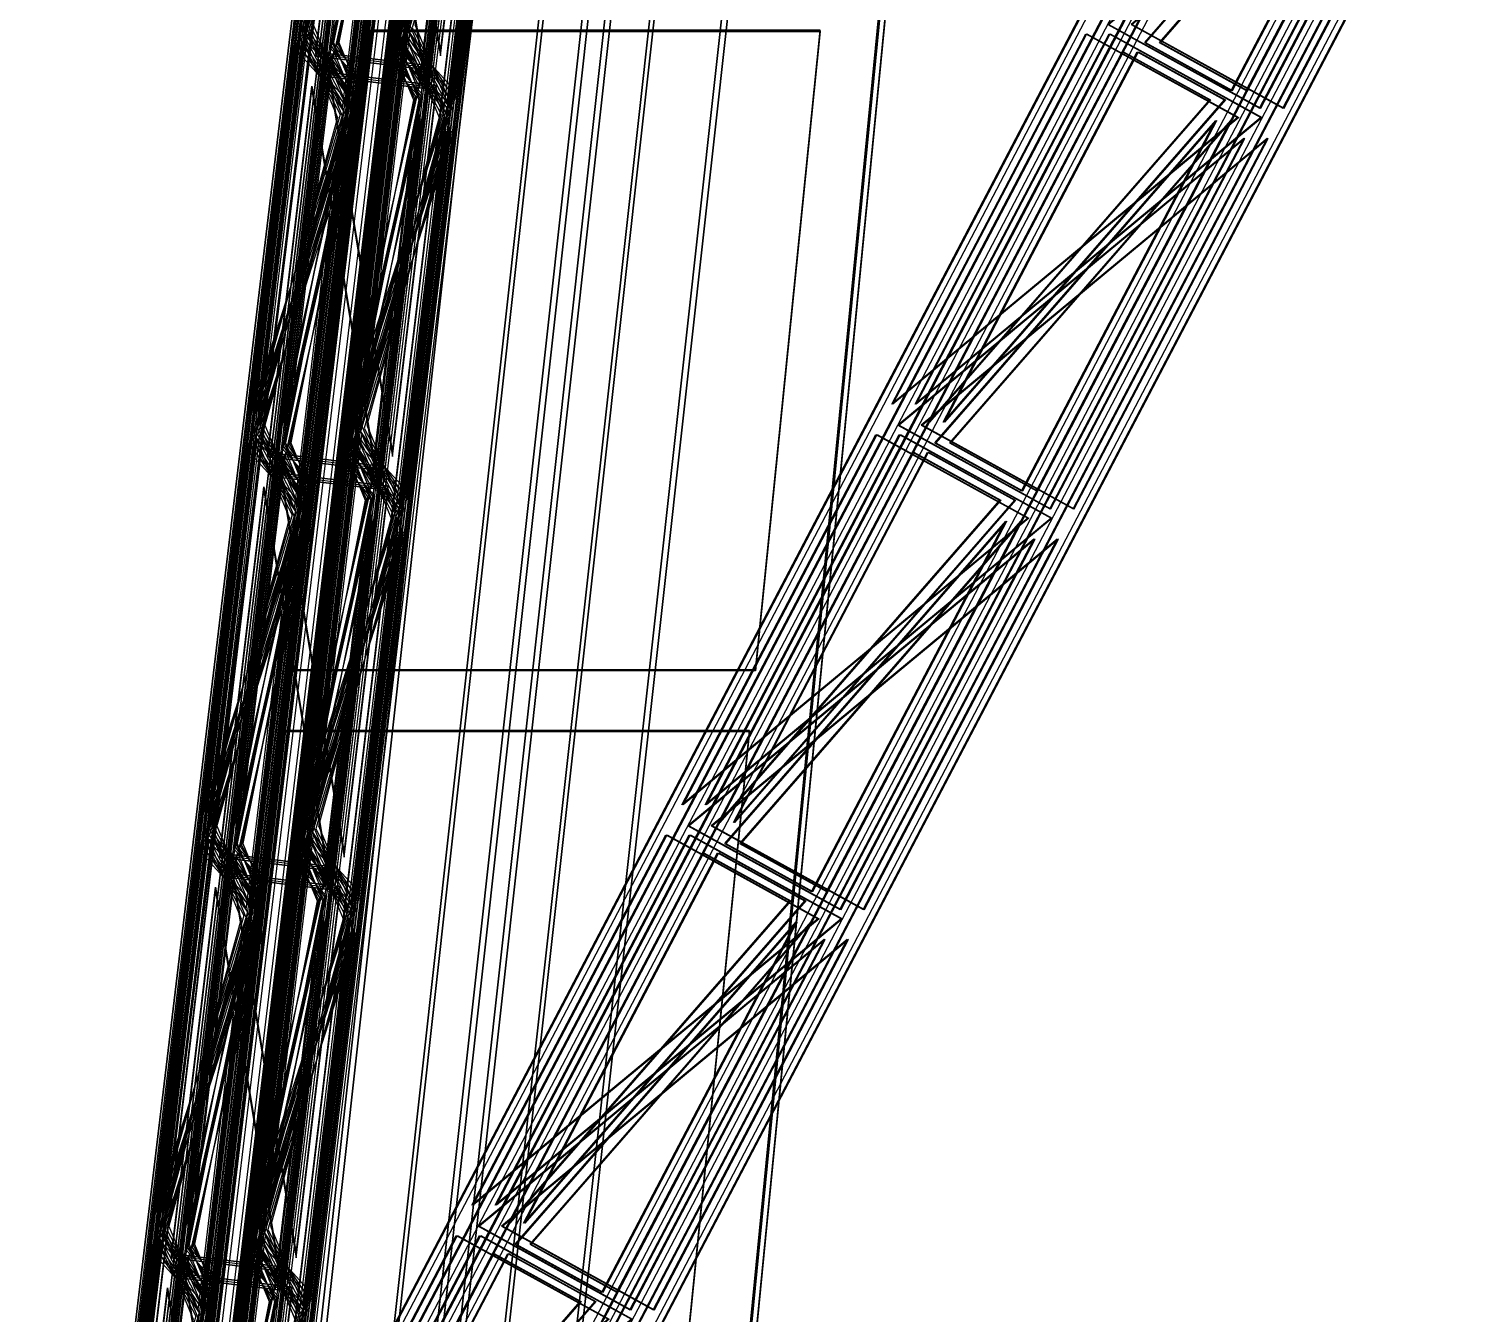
# Model space of a CAD drawing. Header units: millimetres. Extents: x -48000 to 1060615, y -2000 to 333000.
# Drawn here: x -13294 to -9073, y 108216 to 111956 of the extents above; entities that cross this region are included whole.
import ezdxf

# ---------------------------------------------------------------- set-up
doc = ezdxf.new("R2010")
doc.units = ezdxf.units.MM
doc.layers.add('D-STR-STRC', color=7, linetype='Continuous', lineweight=25)

msp = doc.modelspace()

# ---------------------------------------------------------------- linework, layer by layer
at = {"layer": 'D-STR-STRC'}
for points in [[(-13294.43, 106151.46), (-5962.22, 120151.46)], [(-13277.26, 106141.99), (-5945.05, 120141.99)], [(-13222.94, 106151.46), (-5890.73, 120151.46)], [(-13221.34, 106124.21), (-11540.85, 120124.21)], [(-13216.09, 106116.44), (-11535.59, 120116.44)], [(-13211.14, 106138.24), (-11530.65, 120138.24)], [(-13206.62, 106129.6), (-11526.13, 120129.6)], [(-13205.77, 106141.99), (-5873.56, 120141.99)], [(-13202.85, 106151.46), (-11522.36, 120151.46)], [(-13198.92, 106141.99), (-11518.42, 120141.99)], [(-12914.61, 106124.21), (-11234.12, 120124.21)], [(-12909.36, 106116.44), (-11228.86, 120116.44)], [(-12901.35, 106138.24), (-11220.86, 120138.24)], [(-12896.83, 106129.6), (-11216.34, 120129.6)], [(-12890.94, 106151.46), (-11210.45, 120151.46)], [(-12887.01, 106141.99), (-11206.51, 120141.99)], [(-13234.13, 106109.46), (-11553.63, 120109.46)], [(-13227.93, 106102.62), (-11547.43, 120102.62)], [(-13187.69, 106099.4), (-5855.48, 120099.4)], [(-13170.52, 106089.93), (-5838.31, 120089.93)], [(-13148.12, 106071.84), (-11467.62, 120071.84)], [(-13140.78, 106099.4), (-5808.57, 120099.4)], [(-13139.73, 106081.51), (-11459.23, 120081.51)], [(-13134.48, 106073.75), (-11453.98, 120073.75)], [(-13133.04, 106090.72), (-11452.54, 120090.72)], [(-13128.52, 106082.08), (-11448.02, 120082.08)], [(-13127.6, 106099.4), (-11447.1, 120099.4)], [(-13123.66, 106089.93), (-11443.17, 120089.93)], [(-13123.61, 106089.93), (-5791.4, 120089.93)], [(-12949.86, 106071.84), (-11269.37, 120071.84)], [(-12938.44, 106081.51), (-11257.94, 120081.51)], [(-12933.19, 106073.75), (-11252.69, 120073.75)], [(-12932.02, 106109.46), (-11251.53, 120109.46)], [(-12929.74, 106090.72), (-11249.24, 120090.72)], [(-12925.83, 106102.62), (-11245.33, 120102.62)], [(-12925.22, 106082.08), (-11244.72, 120082.08)], [(-12922.91, 106099.4), (-11242.41, 120099.4)], [(-12918.97, 106089.93), (-11238.47, 120089.93)], [(-13202.36, 106032.72), (-11521.87, 120032.72)], [(-13202.36, 106032.72), (-11521.87, 120032.72)], [(-13182.5, 106030.34), (-11502.01, 120030.34)], [(-13182.5, 106030.34), (-11502.01, 120030.34)], [(-13141.92, 106064.99), (-11461.43, 120064.99)], [(-12943.67, 106064.99), (-11263.17, 120064.99)], [(-13202.36, 106026.22), (-11521.86, 120026.22)], [(-13202.36, 106019.54), (-11521.87, 120019.54)], [(-13202.36, 106019.54), (-11521.87, 120019.54)], [(-13182.5, 106023.84), (-11502, 120023.84)], [(-13182.5, 106017.16), (-11502.01, 120017.16)], [(-13182.5, 106017.16), (-11502.01, 120017.16)], [(-12785.35, 105982.84), (-11104.85, 119982.84)], [(-12785.35, 105982.84), (-11104.85, 119982.84)], [(-12785.35, 105976.16), (-11104.85, 119976.16)], [(-12785.35, 105969.66), (-11104.85, 119969.66)], [(-12785.35, 105969.66), (-11104.85, 119969.66)], [(-12765.49, 105980.46), (-11084.99, 119980.46)], [(-12765.49, 105980.46), (-11084.99, 119980.46)], [(-12765.49, 105973.78), (-11085, 119973.78)], [(-12765.49, 105967.28), (-11084.99, 119967.28)], [(-12765.49, 105967.28), (-11084.99, 119967.28)], [(-13048.88, 105910.07), (-11368.39, 119910.07)], [(-13042.63, 105917.92), (-11362.14, 119917.92)], [(-13038.11, 105909.28), (-11357.62, 119909.28)], [(-13034.66, 105926.25), (-11354.17, 119926.25)], [(-13029.41, 105918.49), (-11348.91, 119918.49)], [(-13024.18, 105935.01), (-11343.69, 119935.01)], [(-13017.99, 105928.16), (-11337.49, 119928.16)], [(-12844.24, 105910.07), (-5512.03, 119910.07)], [(-12844.19, 105910.07), (-11163.69, 119910.07)], [(-12839.33, 105917.92), (-11158.84, 119917.92)], [(-12834.81, 105909.28), (-11154.32, 119909.28)], [(-12833.37, 105926.25), (-11152.88, 119926.25)], [(-12828.12, 105918.49), (-11147.62, 119918.49)], [(-12825.93, 105935.01), (-11145.43, 119935.01)], [(-12819.73, 105928.16), (-11139.23, 119928.16)], [(-12797.33, 105910.07), (-5465.12, 119910.07)], [(-13071.02, 105870.4), (-11390.52, 119870.4)], [(-13066.5, 105861.76), (-11386, 119861.76)], [(-13058.49, 105883.56), (-11377.99, 119883.56)], [(-13053.24, 105875.79), (-11372.74, 119875.79)], [(-13044.94, 105900.6), (-11364.45, 119900.6)], [(-13042.02, 105897.38), (-11361.53, 119897.38)], [(-13035.83, 105890.54), (-11355.33, 119890.54)], [(-12840.25, 105900.6), (-11159.76, 119900.6)], [(-12827.07, 105900.6), (-5494.86, 119900.6)], [(-12780.16, 105900.6), (-5447.94, 119900.6)], [(-12761.23, 105870.4), (-11080.73, 119870.4)], [(-12756.71, 105861.76), (-11076.21, 119861.76)], [(-12751.76, 105883.56), (-11071.27, 119883.56)], [(-12746.51, 105875.79), (-11066.01, 119875.79)], [(-12739.92, 105897.38), (-11059.42, 119897.38)], [(-12733.72, 105890.54), (-11053.23, 119890.54)], [(-13080.84, 105858.01), (-11400.35, 119858.01)], [(-13076.91, 105848.54), (-11396.41, 119848.54)], [(-12768.93, 105858.01), (-11088.44, 119858.01)], [(-12764.99, 105848.54), (-11084.5, 119848.54)], [(-12762.08, 105858.01), (-5429.87, 119858.01)], [(-12744.91, 105848.54), (-5412.7, 119848.54)], [(-12690.59, 105858.01), (-5358.38, 119858.01)], [(-12673.42, 105848.54), (-5341.21, 119848.54)], [(-13232.4, 105920.97), (-12223.75, 114079.03)], [(-13232.4, 105920.97), (-12223.75, 114079.03)], [(-13212.4, 105920.97), (-12203.75, 114079.03)], [(-11416.19, 105920.97), (-10616.41, 114079.03)], [(-11396.19, 105920.97), (-10596.41, 114079.03)], [(-11396.19, 105920.97), (-10596.41, 114079.03)]]:
    msp.add_lwpolyline(points, dxfattribs=at)
for points in [[(-13294.43, 106151.46), (-12744.91, 105848.54), (-5412.7, 119848.54), (-5962.22, 120151.46)], [(-13290.86, 106151.46), (-12741.33, 105848.54), (-5409.12, 119848.54), (-5958.65, 120151.46)], [(-13226.52, 106151.46), (-12676.99, 105848.54), (-5344.78, 119848.54), (-5894.31, 120151.46)], [(-13222.94, 106151.46), (-12673.42, 105848.54), (-5341.21, 119848.54), (-5890.73, 120151.46)], [(-13221.34, 106124.21), (-13053.24, 105875.79), (-11372.74, 119875.79), (-11540.85, 120124.21)], [(-13211.14, 106138.24), (-13066.5, 105861.76), (-11386, 119861.76), (-11530.65, 120138.24)], [(-13206.01, 106124.21), (-13037.9, 105875.79), (-11357.4, 119875.79), (-11525.51, 120124.21)], [(-13202.85, 106151.46), (-13076.91, 105848.54), (-11396.41, 119848.54), (-11522.36, 120151.46)], [(-13195.65, 106138.24), (-13051.01, 105861.76), (-11370.51, 119861.76), (-11515.16, 120138.24)], [(-13187.26, 106151.46), (-13061.31, 105848.54), (-11380.82, 119848.54), (-11506.76, 120151.46)], [(-12929.95, 106124.21), (-12761.84, 105875.79), (-11081.35, 119875.79), (-11249.45, 120124.21)], [(-12916.84, 106138.24), (-12772.2, 105861.76), (-11091.7, 119861.76), (-11236.35, 120138.24)], [(-12914.61, 106124.21), (-12746.51, 105875.79), (-11066.01, 119875.79), (-11234.12, 120124.21)], [(-12906.54, 106151.46), (-12780.59, 105848.54), (-11100.1, 119848.54), (-11226.04, 120151.46)], [(-12901.35, 106138.24), (-12756.71, 105861.76), (-11076.21, 119861.76), (-11220.86, 120138.24)], [(-12890.94, 106151.46), (-12764.99, 105848.54), (-11084.5, 119848.54), (-11210.45, 120151.46)], [(-13234.13, 106109.46), (-13035.83, 105890.54), (-11355.33, 119890.54), (-11553.63, 120109.46)], [(-13219.02, 106109.46), (-13020.72, 105890.54), (-11340.23, 119890.54), (-11538.53, 120109.46)], [(-13187.69, 106099.4), (-12827.07, 105900.6), (-5494.86, 119900.6), (-5855.48, 120099.4)], [(-13184.12, 106099.4), (-12823.49, 105900.6), (-5491.28, 119900.6), (-5851.91, 120099.4)], [(-13148.12, 106071.84), (-13017.99, 105928.16), (-11337.49, 119928.16), (-11467.62, 120071.84)], [(-13144.35, 106099.4), (-12783.73, 105900.6), (-5451.52, 119900.6), (-5812.14, 120099.4)], [(-13140.78, 106099.4), (-12780.16, 105900.6), (-5447.94, 119900.6), (-5808.57, 120099.4)], [(-13139.73, 106081.51), (-13029.41, 105918.49), (-11348.91, 119918.49), (-11459.23, 120081.51)], [(-13133.04, 106090.72), (-13038.11, 105909.28), (-11357.62, 119909.28), (-11452.54, 120090.72)], [(-13133.01, 106071.84), (-13002.88, 105928.16), (-11322.38, 119928.16), (-11452.52, 120071.84)], [(-13127.6, 106099.4), (-13044.94, 105900.6), (-11364.45, 119900.6), (-11447.1, 120099.4)], [(-13124.39, 106081.51), (-13014.07, 105918.49), (-11333.58, 119918.49), (-11443.9, 120081.51)], [(-13117.55, 106090.72), (-13022.62, 105909.28), (-11342.13, 119909.28), (-11437.05, 120090.72)], [(-13112, 106099.4), (-13029.35, 105900.6), (-11348.85, 119900.6), (-11431.51, 120099.4)], [(-12964.97, 106071.84), (-12834.84, 105928.16), (-11154.34, 119928.16), (-11284.47, 120071.84)], [(-12953.78, 106081.51), (-12843.46, 105918.49), (-11162.96, 119918.49), (-11273.28, 120081.51)], [(-12949.86, 106071.84), (-12819.73, 105928.16), (-11139.23, 119928.16), (-11269.37, 120071.84)], [(-12947.13, 106109.46), (-12748.83, 105890.54), (-11068.33, 119890.54), (-11266.63, 120109.46)], [(-12945.23, 106090.72), (-12850.3, 105909.28), (-11169.81, 119909.28), (-11264.73, 120090.72)], [(-12938.5, 106099.4), (-12855.85, 105900.6), (-11175.35, 119900.6), (-11258.01, 120099.4)], [(-12938.44, 106081.51), (-12828.12, 105918.49), (-11147.62, 119918.49), (-11257.94, 120081.51)], [(-12932.02, 106109.46), (-12733.72, 105890.54), (-11053.23, 119890.54), (-11251.53, 120109.46)], [(-12929.74, 106090.72), (-12834.81, 105909.28), (-11154.32, 119909.28), (-11249.24, 120090.72)], [(-12922.91, 106099.4), (-12840.25, 105900.6), (-11159.76, 119900.6), (-11242.41, 120099.4)], [(-12765.49, 105980.46), (-13202.36, 106032.72), (-11521.87, 120032.72), (-11084.99, 119980.46)], [(-12765.49, 105980.46), (-13202.36, 106032.72), (-11521.87, 120032.72), (-11084.99, 119980.46)], [(-12765.49, 105979.51), (-13202.36, 106031.76), (-11521.87, 120031.76), (-11084.99, 119979.51)], [(-12765.49, 105979.51), (-13202.36, 106031.76), (-11521.87, 120031.76), (-11084.99, 119979.51)], [(-12765.49, 105973.78), (-13202.36, 106026.22), (-11521.86, 120026.22), (-11085, 119973.78)], [(-12765.49, 105968.24), (-13202.36, 106020.49), (-11521.87, 120020.49), (-11084.99, 119968.24)], [(-12765.49, 105968.24), (-13202.36, 106020.49), (-11521.87, 120020.49), (-11084.99, 119968.24)], [(-12765.49, 105967.28), (-13202.36, 106019.54), (-11521.87, 120019.54), (-11084.99, 119967.28)], [(-12765.49, 105967.28), (-13202.36, 106019.54), (-11521.87, 120019.54), (-11084.99, 119967.28)], [(-13232.4, 105922.53), (-11396.19, 105922.53), (-10596.41, 114080.59), (-12223.75, 114080.59)], [(-13232.4, 105920.97), (-11396.19, 105920.97), (-10596.41, 114079.03), (-12223.75, 114079.03)], [(-11396.19, 105919.01), (-13232.4, 105919.01), (-12223.75, 114077.07), (-10596.41, 114077.07)], [(-13216.52, 105919.01), (-13216.52, 105919.01), (-12207.88, 114077.07), (-12207.88, 114077.07)], [(-11412.11, 105922.53), (-11412.11, 105922.53), (-10612.33, 114080.59), (-10612.33, 114080.59)], [(-12285.63, 105956.07), (-12681.97, 106043.93), (-11795.29, 114043.93), (-11398.94, 113956.07)], [(-12681.97, 106043.93), (-12665, 106043.93), (-11778.32, 114043.93), (-11795.29, 114043.93)], [(-12665, 106043.93), (-12681.97, 106043.93), (-11795.29, 114043.93), (-11778.32, 114043.93)], [(-12681.97, 106043.93), (-12285.63, 105956.07), (-11398.94, 113956.07), (-11795.29, 114043.93)], [(-12665, 106043.93), (-12473.12, 106001.39), (-11586.43, 114001.39), (-11778.32, 114043.93)], [(-12473.12, 106001.39), (-12665, 106043.93), (-11778.32, 114043.93), (-11586.43, 114001.39)], [(-12150.45, 106001.39), (-12342.34, 106043.93), (-11455.65, 114043.93), (-11263.77, 114001.39)], [(-12342.34, 106043.93), (-12325.37, 106043.93), (-11438.68, 114043.93), (-11455.65, 114043.93)], [(-12325.37, 106043.93), (-12342.34, 106043.93), (-11455.65, 114043.93), (-11438.68, 114043.93)], [(-12342.34, 106043.93), (-12150.45, 106001.39), (-11263.77, 114001.39), (-11455.65, 114043.93)], [(-12325.37, 106043.93), (-11929.02, 105956.07), (-11042.34, 113956.07), (-11438.68, 114043.93)], [(-11929.02, 105956.07), (-12325.37, 106043.93), (-11438.68, 114043.93), (-11042.34, 113956.07)], [(-12473.12, 106001.39), (-12150.45, 106001.39), (-11263.77, 114001.39), (-11586.43, 114001.39)], [(-12150.45, 106001.39), (-12473.12, 106001.39), (-11586.43, 114001.39), (-11263.77, 114001.39)], [(-12137.88, 105998.61), (-12460.54, 105998.61), (-11573.86, 113998.61), (-11251.19, 113998.61)], [(-12460.54, 105998.61), (-12268.66, 105956.07), (-11381.97, 113956.07), (-11573.86, 113998.61)], [(-12268.66, 105956.07), (-12460.54, 105998.61), (-11573.86, 113998.61), (-11381.97, 113956.07)], [(-12460.54, 105998.61), (-12137.88, 105998.61), (-11251.19, 113998.61), (-11573.86, 113998.61)], [(-11945.99, 105956.07), (-12137.88, 105998.61), (-11251.19, 113998.61), (-11059.31, 113956.07)], [(-12137.88, 105998.61), (-11945.99, 105956.07), (-11059.31, 113956.07), (-11251.19, 113998.61)], [(-12268.66, 105956.07), (-12285.63, 105956.07), (-11398.94, 113956.07), (-11381.97, 113956.07)], [(-12285.63, 105956.07), (-12268.66, 105956.07), (-11381.97, 113956.07), (-11398.94, 113956.07)], [(-11929.02, 105956.07), (-11945.99, 105956.07), (-11059.31, 113956.07), (-11042.34, 113956.07)], [(-11945.99, 105956.07), (-11929.02, 105956.07), (-11042.34, 113956.07), (-11059.31, 113956.07)], [(-12096.37, 111890.4), (-11968.23, 112957.96), (-12280.99, 112995.37)], [(-12096.37, 111890.4), (-11968.23, 112957.96), (-12280.99, 112995.37)], [(-12096.37, 111889.44), (-11968.23, 112957), (-12280.99, 112994.41)], [(-12096.37, 111889.44), (-11968.23, 112957), (-12280.99, 112994.41)], [(-12096.36, 111883.86), (-11968.24, 112951.24), (-12280.99, 112988.79)], [(-12096.37, 111878.18), (-11968.23, 112945.74), (-12280.99, 112983.14)], [(-12096.37, 111878.18), (-11968.23, 112945.74), (-12280.99, 112983.14)], [(-12096.37, 111877.22), (-11968.23, 112944.78), (-12280.99, 112982.19)], [(-12096.37, 111877.22), (-11968.23, 112944.78), (-12280.99, 112982.19)], [(-12146.41, 111851.15), (-12459.17, 111888.55), (-12331.02, 112956.11)], [(-12146.41, 111851.15), (-12459.17, 111888.55), (-12331.02, 112956.11)], [(-12146.41, 111850.19), (-12459.17, 111887.6), (-12331.02, 112955.15)], [(-12146.41, 111850.19), (-12459.17, 111887.6), (-12331.02, 112955.15)], [(-12146.41, 111838.93), (-12459.17, 111876.33), (-12331.02, 112943.89)], [(-12146.41, 111838.93), (-12459.17, 111876.33), (-12331.02, 112943.89)], [(-12146.41, 111837.97), (-12459.17, 111875.37), (-12331.02, 112942.93)], [(-12146.41, 111837.97), (-12459.17, 111875.37), (-12331.02, 112942.93)], [(-12146.4, 111844.55), (-12459.16, 111882.09), (-12331.03, 112949.47)], [(-12418.47, 111901.93), (-12327.07, 111801.02), (-12198.31, 112873.72)], [(-12414.15, 111907.2), (-12336.67, 111792.69), (-12207.69, 112867.2)], [(-12410.64, 111912.13), (-12343.97, 111784.7), (-12214.75, 112861.17)], [(-12407.76, 111916.72), (-12349.7, 111777.09), (-12220.23, 112855.67)], [(-12403.37, 111901.93), (-12311.97, 111801.02), (-12183.2, 112873.72)], [(-12398.82, 111907.2), (-12321.33, 111792.69), (-12192.35, 112867.2)], [(-12395.15, 111912.13), (-12328.48, 111784.7), (-12199.26, 112861.17)], [(-12392.16, 111916.72), (-12334.11, 111777.09), (-12204.64, 112855.67)], [(-12235.32, 111901.93), (-12143.92, 111801.02), (-12015.16, 112873.72)], [(-12228.2, 111907.2), (-12150.71, 111792.69), (-12021.74, 112867.2)], [(-12222.83, 111912.13), (-12156.16, 111784.7), (-12026.94, 112861.17)], [(-12220.22, 111901.93), (-12128.82, 111801.02), (-12000.05, 112873.72)], [(-12218.66, 111916.72), (-12160.61, 111777.09), (-12031.14, 112855.67)], [(-12212.86, 111907.2), (-12135.38, 111792.69), (-12006.4, 112867.2)], [(-12207.34, 111912.13), (-12140.67, 111784.7), (-12011.45, 112861.17)], [(-12203.06, 111916.72), (-12145.01, 111777.09), (-12015.54, 112855.67)], [(-10046.94, 111916.72), (-9793.64, 111777.09), (-9228.76, 112855.67)], [(-10043.36, 111916.72), (-9790.07, 111777.09), (-9225.18, 112855.67)], [(-10003.6, 111916.72), (-9750.3, 111777.09), (-9185.42, 112855.67)], [(-10000.02, 111916.72), (-9746.73, 111777.09), (-9181.84, 112855.67)], [(-12504.48, 111939.56), (-12344.91, 111763.39), (-12216.15, 112836.09)], [(-12495.77, 111949.89), (-12360.49, 111750), (-12231.52, 112824.5)], [(-12489.38, 111939.56), (-12329.81, 111763.39), (-12201.05, 112836.09)], [(-12488.75, 111959.65), (-12372.35, 111737.18), (-12243.14, 112813.66)], [(-12480.43, 111949.89), (-12345.16, 111750), (-12216.18, 112824.5)], [(-12473.26, 111959.65), (-12356.86, 111737.18), (-12227.65, 112813.66)], [(-12217.48, 111939.56), (-12057.91, 111763.39), (-11929.15, 112836.09)], [(-12204.38, 111949.89), (-12069.1, 111750), (-11940.12, 112824.5)], [(-12202.38, 111939.56), (-12042.81, 111763.39), (-11914.05, 112836.09)], [(-12194.45, 111959.65), (-12078.05, 111737.18), (-11948.84, 112813.66)], [(-12189.04, 111949.89), (-12053.77, 111750), (-11924.79, 112824.5)], [(-12178.96, 111959.65), (-12062.56, 111737.18), (-11933.35, 112813.66)], [(-12483.01, 111968.79), (-12381.66, 111725.03), (-12252.2, 112803.61)], [(-12467.42, 111968.79), (-12366.07, 111725.03), (-12236.6, 112803.61)], [(-12186.7, 111968.79), (-12085.35, 111725.03), (-11955.88, 112803.61)], [(-12171.1, 111968.79), (-12069.75, 111725.03), (-11940.28, 112803.61)], [(-10153.67, 111968.79), (-9711.48, 111725.03), (-9146.6, 112803.61)], [(-10150.1, 111968.79), (-9707.9, 111725.03), (-9143.02, 112803.61)], [(-10085.76, 111968.79), (-9643.56, 111725.03), (-9078.68, 112803.61)], [(-10082.18, 111968.79), (-9639.99, 111725.03), (-9075.11, 112803.61)], [(-12717.1, 110088.78), (-12717.1, 110088.78), (-12486.89, 111950.74), (-12486.89, 111950.74)], [(-12701.22, 110086.81), (-12701.22, 110086.81), (-12471.01, 111948.77), (-12471.01, 111948.77)], [(-12634.09, 110853.01), (-12504.87, 111929.49), (-12388.48, 111707.01)], [(-12627.15, 110863.06), (-12497.68, 111941.64), (-12396.34, 111697.88)], [(-12618.6, 110853.01), (-12489.38, 111929.49), (-12372.99, 111707.01)], [(-12611.56, 110863.06), (-12482.09, 111941.64), (-12380.74, 111697.88)], [(-11178.89, 110088.78), (-12525.8, 110088.78), (-12300.87, 111950.74), (-10991.08, 111950.74)], [(-11178.89, 110086.81), (-12525.8, 110086.81), (-12300.87, 111948.77), (-10991.08, 111948.77)], [(-12525.77, 110090.58), (-11178.87, 110090.58), (-10991.11, 111952.05), (-12300.89, 111952.05)], [(-12525.77, 110089.02), (-11178.87, 110089.02), (-10991.11, 111950.49), (-12300.89, 111950.49)], [(-12339.79, 110853.01), (-12210.57, 111929.49), (-12094.18, 111707.01)], [(-12330.84, 110863.06), (-12201.37, 111941.64), (-12100.02, 111697.88)], [(-12324.3, 110853.01), (-12195.08, 111929.49), (-12078.69, 111707.01)], [(-12315.24, 110863.06), (-12185.77, 111941.64), (-12084.42, 111697.88)], [(-11003.49, 110090.58), (-11003.49, 110090.58), (-10821, 111952.05), (-10821, 111952.05)], [(-10987.57, 110089.02), (-10987.57, 110089.02), (-10805.08, 111950.49), (-10805.08, 111950.49)], [(-10782.57, 110863.06), (-10217.69, 111941.64), (-9775.49, 111697.88)], [(-10778.99, 110863.06), (-10214.11, 111941.64), (-9771.92, 111697.88)], [(-10714.65, 110863.06), (-10149.77, 111941.64), (-9707.58, 111697.88)], [(-10711.08, 110863.06), (-10146.2, 111941.64), (-9704, 111697.88)], [(-12653.39, 110830.57), (-12524.63, 111903.27), (-12365.06, 111727.1)], [(-12642.65, 110842.16), (-12513.67, 111916.67), (-12378.4, 111716.78)], [(-12638.28, 110830.57), (-12509.52, 111903.27), (-12349.95, 111727.1)], [(-12627.31, 110842.16), (-12498.33, 111916.67), (-12363.06, 111716.78)], [(-12555.98, 110805.49), (-12426.77, 111881.97), (-12360.09, 111754.53)], [(-12551.89, 110810.99), (-12422.43, 111889.57), (-12364.37, 111749.94)], [(-12540.49, 110805.49), (-12411.28, 111881.97), (-12344.6, 111754.53)], [(-12536.3, 110810.99), (-12406.83, 111889.57), (-12348.78, 111749.94)], [(-12368.17, 110805.49), (-12238.96, 111881.97), (-12172.28, 111754.53)], [(-12366.39, 110830.57), (-12237.63, 111903.27), (-12078.06, 111727.1)], [(-12362.8, 110810.99), (-12233.33, 111889.57), (-12175.28, 111749.94)], [(-12352.68, 110805.49), (-12223.47, 111881.97), (-12156.79, 111754.53)], [(-12351.29, 110830.57), (-12222.52, 111903.27), (-12062.96, 111727.1)], [(-12351.26, 110842.16), (-12222.28, 111916.67), (-12087.01, 111716.78)], [(-12347.2, 110810.99), (-12217.73, 111889.57), (-12159.68, 111749.94)], [(-12335.92, 110842.16), (-12206.94, 111916.67), (-12071.67, 111716.78)], [(-10675.83, 110810.99), (-10110.95, 111889.57), (-9857.65, 111749.94)], [(-10672.26, 110810.99), (-10107.37, 111889.57), (-9854.08, 111749.94)], [(-10632.49, 110810.99), (-10067.61, 111889.57), (-9814.31, 111749.94)], [(-10628.92, 110810.99), (-10064.03, 111889.57), (-9810.74, 111749.94)], [(-12567.38, 110792.95), (-12438.62, 111865.64), (-12347.22, 111764.73)], [(-12561.04, 110799.47), (-12432.06, 111873.97), (-12354.57, 111759.47)], [(-12552.28, 110792.95), (-12423.52, 111865.64), (-12332.11, 111764.73)], [(-12545.7, 110799.47), (-12416.72, 111873.97), (-12339.24, 111759.47)], [(-12384.23, 110792.95), (-12255.47, 111865.64), (-12164.07, 111764.73)], [(-12375.08, 110799.47), (-12246.1, 111873.97), (-12168.62, 111759.47)], [(-12369.13, 110792.95), (-12240.37, 111865.64), (-12148.96, 111764.73)], [(-12359.75, 110799.47), (-12230.77, 111873.97), (-12153.28, 111759.47)], [(-12236.41, 110723.74), (-12108.27, 111791.29), (-12421.03, 111828.7)], [(-12236.41, 110723.74), (-12108.27, 111791.29), (-12421.03, 111828.7)], [(-12236.41, 110722.78), (-12108.27, 111790.33), (-12421.03, 111827.74)], [(-12236.41, 110722.78), (-12108.27, 111790.33), (-12421.03, 111827.74)], [(-12236.4, 110717.2), (-12108.28, 111784.58), (-12421.03, 111822.12)], [(-12236.41, 110711.52), (-12108.27, 111779.07), (-12421.03, 111816.48)], [(-12236.41, 110711.52), (-12108.27, 111779.07), (-12421.03, 111816.48)], [(-12236.41, 110710.56), (-12108.27, 111778.11), (-12421.03, 111815.52)], [(-12236.41, 110710.56), (-12108.27, 111778.11), (-12421.03, 111815.52)], [(-12286.45, 110684.48), (-12599.21, 110721.89), (-12471.07, 111789.44)], [(-12286.45, 110684.48), (-12599.21, 110721.89), (-12471.07, 111789.44)], [(-12286.45, 110683.52), (-12599.21, 110720.93), (-12471.07, 111788.48)], [(-12286.45, 110683.52), (-12599.21, 110720.93), (-12471.07, 111788.48)], [(-12286.45, 110672.26), (-12599.21, 110709.67), (-12471.07, 111777.22)], [(-12286.45, 110672.26), (-12599.21, 110709.67), (-12471.07, 111777.22)], [(-12286.45, 110671.3), (-12599.21, 110708.71), (-12471.07, 111776.26)], [(-12286.45, 110671.3), (-12599.21, 110708.71), (-12471.07, 111776.26)], [(-12286.44, 110677.88), (-12599.2, 110715.42), (-12471.08, 111782.8)], [(-12558.52, 110735.27), (-12467.11, 110634.36), (-12338.35, 111707.05)], [(-12554.2, 110740.53), (-12476.71, 110626.03), (-12347.73, 111700.53)], [(-12550.68, 110745.47), (-12484.01, 110618.03), (-12354.8, 111694.51)], [(-12547.8, 110750.06), (-12489.74, 110610.43), (-12360.28, 111689.01)], [(-12543.41, 110735.27), (-12452.01, 110634.36), (-12323.25, 111707.05)], [(-12538.86, 110740.53), (-12461.37, 110626.03), (-12332.39, 111700.53)], [(-12535.19, 110745.47), (-12468.52, 110618.03), (-12339.31, 111694.51)], [(-12532.2, 110750.06), (-12474.15, 110610.43), (-12344.68, 111689.01)], [(-12375.37, 110735.27), (-12283.96, 110634.36), (-12155.2, 111707.05)], [(-12368.24, 110740.53), (-12290.76, 110626.03), (-12161.78, 111700.53)], [(-12362.87, 110745.47), (-12296.2, 110618.03), (-12166.99, 111694.51)], [(-12360.26, 110735.27), (-12268.86, 110634.36), (-12140.09, 111707.05)], [(-12358.7, 110750.06), (-12300.65, 110610.43), (-12171.18, 111689.01)], [(-12352.91, 110740.53), (-12275.42, 110626.03), (-12146.44, 111700.53)], [(-12347.38, 110745.47), (-12280.71, 110618.03), (-12151.5, 111694.51)], [(-12343.1, 110750.06), (-12285.05, 110610.43), (-12155.58, 111689.01)], [(-10657.95, 110750.06), (-10404.66, 110610.43), (-9839.77, 111689.01)], [(-10654.38, 110750.06), (-10401.08, 110610.43), (-9836.2, 111689.01)], [(-10614.61, 110750.06), (-10361.32, 110610.43), (-9796.44, 111689.01)], [(-10611.04, 110750.06), (-10357.74, 110610.43), (-9792.86, 111689.01)], [(-12644.52, 110772.9), (-12484.95, 110596.73), (-12356.19, 111669.43)], [(-12635.81, 110783.22), (-12500.54, 110583.33), (-12371.56, 111657.84)], [(-12629.42, 110772.9), (-12469.85, 110596.73), (-12341.09, 111669.43)], [(-12628.79, 110792.99), (-12512.39, 110570.51), (-12383.18, 111646.99)], [(-12623.05, 110802.12), (-12521.71, 110558.36), (-12392.24, 111636.94)], [(-12620.47, 110783.22), (-12485.2, 110583.33), (-12356.22, 111657.84)], [(-12613.3, 110792.99), (-12496.91, 110570.51), (-12367.69, 111646.99)], [(-12607.46, 110802.12), (-12506.11, 110558.36), (-12376.64, 111636.94)], [(-12357.52, 110772.9), (-12197.96, 110596.73), (-12069.19, 111669.43)], [(-12344.42, 110783.22), (-12209.14, 110583.33), (-12080.16, 111657.84)], [(-12342.42, 110772.9), (-12182.85, 110596.73), (-12054.09, 111669.43)], [(-12334.49, 110792.99), (-12218.1, 110570.51), (-12088.88, 111646.99)], [(-12329.08, 110783.22), (-12193.81, 110583.33), (-12064.83, 111657.84)], [(-12326.74, 110802.12), (-12225.39, 110558.36), (-12095.92, 111636.94)], [(-12319, 110792.99), (-12202.61, 110570.51), (-12073.39, 111646.99)], [(-12311.14, 110802.12), (-12209.79, 110558.36), (-12080.33, 111636.94)], [(-10764.69, 110802.12), (-10322.5, 110558.36), (-9757.61, 111636.94)], [(-10761.12, 110802.12), (-10318.92, 110558.36), (-9754.04, 111636.94)], [(-10696.78, 110802.12), (-10254.58, 110558.36), (-9689.7, 111636.94)], [(-10693.2, 110802.12), (-10251.01, 110558.36), (-9686.12, 111636.94)], [(-12782.69, 109675.5), (-12653.71, 110750), (-12518.44, 110550.11)], [(-12774.13, 109686.34), (-12644.91, 110762.82), (-12528.52, 110540.35)], [(-12767.35, 109675.5), (-12638.38, 110750), (-12503.1, 110550.11)], [(-12767.19, 109696.39), (-12637.73, 110774.97), (-12536.38, 110531.21)], [(-12758.64, 109686.34), (-12629.42, 110762.82), (-12513.03, 110540.35)], [(-12751.6, 109696.39), (-12622.13, 110774.97), (-12520.78, 110531.21)], [(-12491.3, 109675.5), (-12362.32, 110750), (-12227.05, 110550.11)], [(-12479.83, 109686.34), (-12350.61, 110762.82), (-12234.22, 110540.35)], [(-12475.96, 109675.5), (-12346.98, 110750), (-12211.71, 110550.11)], [(-12470.88, 109696.39), (-12341.41, 110774.97), (-12240.06, 110531.21)], [(-12464.34, 109686.34), (-12335.12, 110762.82), (-12218.73, 110540.35)], [(-12455.28, 109696.39), (-12325.81, 110774.97), (-12224.46, 110531.21)], [(-11393.59, 109696.39), (-10828.7, 110774.97), (-10386.51, 110531.21)], [(-11390.01, 109696.39), (-10825.13, 110774.97), (-10382.93, 110531.21)], [(-11325.67, 109696.39), (-10760.79, 110774.97), (-10318.59, 110531.21)], [(-11322.1, 109696.39), (-10757.21, 110774.97), (-10315.02, 110531.21)], [(-12793.43, 109663.91), (-12664.67, 110736.61), (-12505.1, 110560.44)], [(-12778.33, 109663.91), (-12649.56, 110736.61), (-12489.99, 110560.44)], [(-12707.42, 109626.28), (-12578.66, 110698.98), (-12487.26, 110598.07)], [(-12701.08, 109632.8), (-12572.1, 110707.31), (-12494.61, 110592.8)], [(-12696.02, 109638.83), (-12566.81, 110715.3), (-12500.14, 110587.87)], [(-12692.32, 109626.28), (-12563.56, 110698.98), (-12472.15, 110598.07)], [(-12691.94, 109644.33), (-12562.47, 110722.91), (-12504.41, 110583.28)], [(-12685.74, 109632.8), (-12556.76, 110707.31), (-12479.28, 110592.8)], [(-12680.53, 109638.83), (-12551.32, 110715.3), (-12484.65, 110587.87)], [(-12676.34, 109644.33), (-12546.87, 110722.91), (-12488.82, 110583.28)], [(-12524.27, 109626.28), (-12395.51, 110698.98), (-12304.11, 110598.07)], [(-12515.13, 109632.8), (-12386.15, 110707.31), (-12308.66, 110592.8)], [(-12509.17, 109626.28), (-12380.41, 110698.98), (-12289, 110598.07)], [(-12508.21, 109638.83), (-12379, 110715.3), (-12312.33, 110587.87)], [(-12506.43, 109663.91), (-12377.67, 110736.61), (-12218.1, 110560.44)], [(-12502.84, 109644.33), (-12373.37, 110722.91), (-12315.32, 110583.28)], [(-12499.79, 109632.8), (-12370.81, 110707.31), (-12293.32, 110592.8)], [(-12492.72, 109638.83), (-12363.51, 110715.3), (-12296.84, 110587.87)], [(-12491.33, 109663.91), (-12362.57, 110736.61), (-12203, 110560.44)], [(-12487.24, 109644.33), (-12357.78, 110722.91), (-12299.72, 110583.28)], [(-11286.85, 109644.33), (-10721.97, 110722.91), (-10468.67, 110583.28)], [(-11283.27, 109644.33), (-10718.39, 110722.91), (-10465.1, 110583.28)], [(-11243.51, 109644.33), (-10678.63, 110722.91), (-10425.33, 110583.28)], [(-11239.93, 109644.33), (-10675.05, 110722.91), (-10421.76, 110583.28)], [(-12376.45, 109557.07), (-12248.31, 110624.63), (-12561.07, 110662.03)], [(-12376.45, 109557.07), (-12248.31, 110624.63), (-12561.07, 110662.03)], [(-12376.45, 109556.11), (-12248.31, 110623.67), (-12561.07, 110661.07)], [(-12376.45, 109556.11), (-12248.31, 110623.67), (-12561.07, 110661.07)], [(-12426.49, 109517.81), (-12739.25, 109555.22), (-12611.11, 110622.78)], [(-12426.49, 109517.81), (-12739.25, 109555.22), (-12611.11, 110622.78)], [(-12426.49, 109516.86), (-12739.25, 109554.26), (-12611.11, 110621.82)], [(-12426.49, 109516.86), (-12739.25, 109554.26), (-12611.11, 110621.82)], [(-12426.49, 109511.21), (-12739.24, 109548.76), (-12611.12, 110616.14)], [(-12376.44, 109550.53), (-12248.32, 110617.91), (-12561.07, 110655.45)], [(-12376.45, 109544.85), (-12248.31, 110612.4), (-12561.07, 110649.81)], [(-12376.45, 109544.85), (-12248.31, 110612.4), (-12561.07, 110649.81)], [(-12376.45, 109543.89), (-12248.31, 110611.45), (-12561.07, 110648.85)], [(-12376.45, 109543.89), (-12248.31, 110611.45), (-12561.07, 110648.85)], [(-12426.49, 109505.59), (-12739.25, 109543), (-12611.11, 110610.56)], [(-12426.49, 109505.59), (-12739.25, 109543), (-12611.11, 110610.56)], [(-12426.49, 109504.63), (-12739.25, 109542.04), (-12611.11, 110609.6)], [(-12426.49, 109504.63), (-12739.25, 109542.04), (-12611.11, 110609.6)], [(-12698.56, 109568.6), (-12607.15, 109467.69), (-12478.39, 110540.39)], [(-12694.24, 109573.86), (-12616.75, 109459.36), (-12487.77, 110533.87)], [(-12683.45, 109568.6), (-12592.05, 109467.69), (-12463.29, 110540.39)], [(-12678.9, 109573.86), (-12601.41, 109459.36), (-12472.44, 110533.87)], [(-12515.41, 109568.6), (-12424, 109467.69), (-12295.24, 110540.39)], [(-12508.28, 109573.86), (-12430.8, 109459.36), (-12301.82, 110533.87)], [(-12500.3, 109568.6), (-12408.9, 109467.69), (-12280.14, 110540.39)], [(-12492.95, 109573.86), (-12415.46, 109459.36), (-12286.48, 110533.87)], [(-12784.56, 109606.23), (-12624.99, 109430.06), (-12496.23, 110502.76)], [(-12775.85, 109616.56), (-12640.58, 109416.66), (-12511.6, 110491.17)], [(-12769.46, 109606.23), (-12609.89, 109430.06), (-12481.13, 110502.76)], [(-12760.51, 109616.56), (-12625.24, 109416.66), (-12496.26, 110491.17)], [(-12690.72, 109578.8), (-12624.05, 109451.36), (-12494.84, 110527.84)], [(-12687.84, 109583.39), (-12629.78, 109443.76), (-12500.32, 110522.34)], [(-12675.24, 109578.8), (-12608.56, 109451.36), (-12479.35, 110527.84)], [(-12672.24, 109583.39), (-12614.19, 109443.76), (-12484.72, 110522.34)], [(-12502.91, 109578.8), (-12436.24, 109451.36), (-12307.03, 110527.84)], [(-12498.74, 109583.39), (-12440.69, 109443.76), (-12311.22, 110522.34)], [(-12497.57, 109606.23), (-12338, 109430.06), (-12209.23, 110502.76)], [(-12487.43, 109578.8), (-12420.75, 109451.36), (-12291.54, 110527.84)], [(-12484.46, 109616.56), (-12349.19, 109416.66), (-12220.21, 110491.17)], [(-12483.15, 109583.39), (-12425.09, 109443.76), (-12295.62, 110522.34)], [(-12482.46, 109606.23), (-12322.89, 109430.06), (-12194.13, 110502.76)], [(-12469.12, 109616.56), (-12333.85, 109416.66), (-12204.87, 110491.17)], [(-11268.97, 109583.39), (-11015.67, 109443.76), (-10450.79, 110522.34)], [(-11265.4, 109583.39), (-11012.1, 109443.76), (-10447.22, 110522.34)], [(-11225.63, 109583.39), (-10972.34, 109443.76), (-10407.45, 110522.34)], [(-11222.06, 109583.39), (-10968.76, 109443.76), (-10403.88, 110522.34)], [(-12768.83, 109626.32), (-12652.44, 109403.84), (-12523.22, 110480.32)], [(-12763.1, 109635.45), (-12661.75, 109391.7), (-12532.28, 110470.27)], [(-12753.34, 109626.32), (-12636.95, 109403.84), (-12507.73, 110480.32)], [(-12747.5, 109635.45), (-12646.15, 109391.7), (-12516.68, 110470.27)], [(-12474.53, 109626.32), (-12358.14, 109403.84), (-12228.92, 110480.32)], [(-12466.78, 109635.45), (-12365.43, 109391.7), (-12235.96, 110470.27)], [(-12459.04, 109626.32), (-12342.65, 109403.84), (-12213.43, 110480.32)], [(-12451.18, 109635.45), (-12349.83, 109391.7), (-12220.37, 110470.27)], [(-11375.71, 109635.45), (-10933.51, 109391.7), (-10368.63, 110470.27)], [(-11372.13, 109635.45), (-10929.94, 109391.7), (-10365.06, 110470.27)], [(-11307.79, 109635.45), (-10865.6, 109391.7), (-10300.72, 110470.27)], [(-11304.22, 109635.45), (-10862.02, 109391.7), (-10297.14, 110470.27)], [(-12969.26, 108049.26), (-12969.26, 108049.26), (-12739.05, 109911.22), (-12739.05, 109911.22)], [(-12953.38, 108047.3), (-12953.38, 108047.3), (-12723.17, 109909.26), (-12723.17, 109909.26)], [(-11384.61, 108049.26), (-12772.19, 108049.26), (-12547.25, 109911.22), (-11196.8, 109911.22)], [(-11384.61, 108047.3), (-12772.19, 108047.3), (-12547.25, 109909.26), (-11196.8, 109909.26)], [(-12772.16, 108051.07), (-11384.59, 108051.07), (-11196.83, 109912.54), (-12547.28, 109912.54)], [(-12772.16, 108049.51), (-11384.59, 108049.51), (-11196.83, 109910.98), (-12547.28, 109910.98)], [(-11203.44, 108051.07), (-11203.44, 108051.07), (-11020.95, 109912.54), (-11020.95, 109912.54)], [(-11187.51, 108049.51), (-11187.51, 108049.51), (-11005.02, 109910.98), (-11005.02, 109910.98)], [(-12907.23, 108529.73), (-12777.77, 109608.3), (-12676.42, 109364.55)], [(-12891.64, 108529.73), (-12762.17, 109608.3), (-12660.82, 109364.55)], [(-12610.92, 108529.73), (-12481.45, 109608.3), (-12380.1, 109364.55)], [(-12595.32, 108529.73), (-12465.85, 109608.3), (-12364.51, 109364.55)], [(-12004.6, 108529.73), (-11439.72, 109608.3), (-10997.53, 109364.55)], [(-12001.03, 108529.73), (-11436.15, 109608.3), (-10993.95, 109364.55)], [(-11936.69, 108529.73), (-11371.81, 109608.3), (-10929.61, 109364.55)], [(-11933.11, 108529.73), (-11368.23, 109608.3), (-10926.04, 109364.55)], [(-12933.47, 108497.24), (-12804.71, 109569.94), (-12645.14, 109393.77)], [(-12922.73, 108508.83), (-12793.75, 109583.34), (-12658.48, 109383.44)], [(-12918.37, 108497.24), (-12789.61, 109569.94), (-12630.04, 109393.77)], [(-12914.17, 108519.68), (-12784.96, 109596.16), (-12668.56, 109373.68)], [(-12907.4, 108508.83), (-12778.42, 109583.34), (-12643.14, 109383.44)], [(-12898.68, 108519.68), (-12769.47, 109596.16), (-12653.07, 109373.68)], [(-12646.47, 108497.24), (-12517.71, 109569.94), (-12358.14, 109393.77)], [(-12631.37, 108497.24), (-12502.61, 109569.94), (-12343.04, 109393.77)], [(-12631.34, 108508.83), (-12502.36, 109583.34), (-12367.09, 109383.44)], [(-12619.87, 108519.68), (-12490.66, 109596.16), (-12374.26, 109373.68)], [(-12616, 108508.83), (-12487.03, 109583.34), (-12351.75, 109383.44)], [(-12604.38, 108519.68), (-12475.17, 109596.16), (-12358.77, 109373.68)], [(-12847.47, 108459.61), (-12718.7, 109532.31), (-12627.3, 109431.4)], [(-12841.12, 108466.13), (-12712.14, 109540.64), (-12634.66, 109426.14)], [(-12836.06, 108472.16), (-12706.85, 109548.64), (-12640.18, 109421.2)], [(-12832.36, 108459.61), (-12703.6, 109532.31), (-12612.19, 109431.4)], [(-12831.98, 108477.66), (-12702.51, 109556.24), (-12644.46, 109416.61)], [(-12825.78, 108466.13), (-12696.8, 109540.64), (-12619.32, 109426.14)], [(-12820.58, 108472.16), (-12691.36, 109548.64), (-12624.69, 109421.2)], [(-12816.38, 108477.66), (-12686.91, 109556.24), (-12628.86, 109416.61)], [(-12664.32, 108459.61), (-12535.55, 109532.31), (-12444.15, 109431.4)], [(-12655.17, 108466.13), (-12526.19, 109540.64), (-12448.7, 109426.14)], [(-12649.21, 108459.61), (-12520.45, 109532.31), (-12429.04, 109431.4)], [(-12648.25, 108472.16), (-12519.04, 109548.64), (-12452.37, 109421.2)], [(-12642.88, 108477.66), (-12513.41, 109556.24), (-12455.36, 109416.61)], [(-12639.83, 108466.13), (-12510.85, 109540.64), (-12433.36, 109426.14)], [(-12632.77, 108472.16), (-12503.55, 109548.64), (-12436.88, 109421.2)], [(-12627.28, 108477.66), (-12497.82, 109556.24), (-12439.76, 109416.61)], [(-11897.87, 108477.66), (-11332.98, 109556.24), (-11079.69, 109416.61)], [(-11894.29, 108477.66), (-11329.41, 109556.24), (-11076.11, 109416.61)], [(-11854.53, 108477.66), (-11289.64, 109556.24), (-11036.35, 109416.61)], [(-11850.95, 108477.66), (-11286.07, 109556.24), (-11032.77, 109416.61)], [(-12516.48, 108383.86), (-12388.36, 109451.24), (-12701.12, 109488.79)], [(-12516.5, 108390.4), (-12388.35, 109457.96), (-12701.11, 109495.37)], [(-12516.5, 108390.4), (-12388.35, 109457.96), (-12701.11, 109495.37)], [(-12516.5, 108389.44), (-12388.35, 109457), (-12701.11, 109494.41)], [(-12516.5, 108389.44), (-12388.35, 109457), (-12701.11, 109494.41)], [(-12516.5, 108378.18), (-12388.35, 109445.74), (-12701.11, 109483.14)], [(-12516.5, 108378.18), (-12388.35, 109445.74), (-12701.11, 109483.14)], [(-12516.5, 108377.22), (-12388.35, 109444.78), (-12701.11, 109482.19)], [(-12516.5, 108377.22), (-12388.35, 109444.78), (-12701.11, 109482.19)], [(-12566.53, 108351.15), (-12879.29, 108388.55), (-12751.15, 109456.11)], [(-12566.53, 108351.15), (-12879.29, 108388.55), (-12751.15, 109456.11)], [(-12566.53, 108350.19), (-12879.29, 108387.6), (-12751.15, 109455.15)], [(-12566.53, 108350.19), (-12879.29, 108387.6), (-12751.15, 109455.15)], [(-12566.53, 108338.93), (-12879.29, 108376.33), (-12751.15, 109443.89)], [(-12566.53, 108338.93), (-12879.29, 108376.33), (-12751.15, 109443.89)], [(-12566.53, 108337.97), (-12879.29, 108375.37), (-12751.15, 109442.93)], [(-12566.53, 108337.97), (-12879.29, 108375.37), (-12751.15, 109442.93)], [(-12566.53, 108344.55), (-12879.28, 108382.09), (-12751.16, 109449.47)], [(-12838.6, 108401.93), (-12747.19, 108301.02), (-12618.43, 109373.72)], [(-12834.28, 108407.2), (-12756.79, 108292.69), (-12627.81, 109367.2)], [(-12830.77, 108412.13), (-12764.09, 108284.7), (-12634.88, 109361.17)], [(-12827.88, 108416.72), (-12769.83, 108277.09), (-12640.36, 109355.67)], [(-12823.49, 108401.93), (-12732.09, 108301.02), (-12603.33, 109373.72)], [(-12818.94, 108407.2), (-12741.46, 108292.69), (-12612.48, 109367.2)], [(-12815.28, 108412.13), (-12748.6, 108284.7), (-12619.39, 109361.17)], [(-12812.28, 108416.72), (-12754.23, 108277.09), (-12624.76, 109355.67)], [(-12655.45, 108401.93), (-12564.04, 108301.02), (-12435.28, 109373.72)], [(-12648.32, 108407.2), (-12570.84, 108292.69), (-12441.86, 109367.2)], [(-12642.96, 108412.13), (-12576.28, 108284.7), (-12447.07, 109361.17)], [(-12640.34, 108401.93), (-12548.94, 108301.02), (-12420.18, 109373.72)], [(-12638.78, 108416.72), (-12580.73, 108277.09), (-12451.26, 109355.67)], [(-12632.99, 108407.2), (-12555.5, 108292.69), (-12426.52, 109367.2)], [(-12627.47, 108412.13), (-12560.79, 108284.7), (-12431.58, 109361.17)], [(-12623.19, 108416.72), (-12565.13, 108277.09), (-12435.67, 109355.67)], [(-11879.99, 108416.72), (-11626.69, 108277.09), (-11061.81, 109355.67)], [(-11876.41, 108416.72), (-11623.12, 108277.09), (-11058.24, 109355.67)], [(-11836.65, 108416.72), (-11583.35, 108277.09), (-11018.47, 109355.67)], [(-11833.07, 108416.72), (-11579.78, 108277.09), (-11014.9, 109355.67)], [(-12924.61, 108439.56), (-12765.04, 108263.39), (-12636.27, 109336.09)], [(-12915.89, 108449.89), (-12780.62, 108250), (-12651.64, 109324.5)], [(-12909.5, 108439.56), (-12749.93, 108263.39), (-12621.17, 109336.09)], [(-12908.87, 108459.65), (-12792.48, 108237.18), (-12663.26, 109313.66)], [(-12900.55, 108449.89), (-12765.28, 108250), (-12636.3, 109324.5)], [(-12893.38, 108459.65), (-12776.99, 108237.18), (-12647.77, 109313.66)], [(-12637.61, 108439.56), (-12478.04, 108263.39), (-12349.28, 109336.09)], [(-12624.5, 108449.89), (-12489.23, 108250), (-12360.25, 109324.5)], [(-12622.5, 108439.56), (-12462.93, 108263.39), (-12334.17, 109336.09)], [(-12614.57, 108459.65), (-12498.18, 108237.18), (-12368.96, 109313.66)], [(-12609.16, 108449.89), (-12473.89, 108250), (-12344.91, 109324.5)], [(-12599.08, 108459.65), (-12482.69, 108237.18), (-12353.47, 109313.66)], [(-12903.14, 108468.79), (-12801.79, 108225.03), (-12672.32, 109303.61)], [(-12887.54, 108468.79), (-12786.19, 108225.03), (-12656.73, 109303.61)], [(-12606.82, 108468.79), (-12505.47, 108225.03), (-12376, 109303.61)], [(-12591.22, 108468.79), (-12489.88, 108225.03), (-12360.41, 109303.61)], [(-11986.73, 108468.79), (-11544.53, 108225.03), (-10979.65, 109303.61)], [(-11983.15, 108468.79), (-11540.96, 108225.03), (-10976.07, 109303.61)], [(-11918.81, 108468.79), (-11476.62, 108225.03), (-10911.73, 109303.61)], [(-11915.24, 108468.79), (-11473.04, 108225.03), (-10908.16, 109303.61)], [(-13054.21, 107353.01), (-12925, 108429.49), (-12808.6, 108207.01)], [(-13047.28, 107363.06), (-12917.81, 108441.64), (-12816.46, 108197.88)], [(-13038.72, 107353.01), (-12909.51, 108429.49), (-12793.11, 108207.01)], [(-13031.68, 107363.06), (-12902.21, 108441.64), (-12800.86, 108197.88)], [(-12759.91, 107353.01), (-12630.7, 108429.49), (-12514.3, 108207.01)], [(-12750.96, 107363.06), (-12621.49, 108441.64), (-12520.14, 108197.88)], [(-12744.42, 107353.01), (-12615.21, 108429.49), (-12498.81, 108207.01)], [(-12735.36, 107363.06), (-12605.9, 108441.64), (-12504.55, 108197.88)], [(-12615.62, 107363.06), (-12050.74, 108441.64), (-11608.54, 108197.88)], [(-12612.05, 107363.06), (-12047.16, 108441.64), (-11604.97, 108197.88)], [(-12547.71, 107363.06), (-11982.82, 108441.64), (-11540.63, 108197.88)], [(-12544.13, 107363.06), (-11979.25, 108441.64), (-11537.05, 108197.88)], [(-13073.51, 107330.57), (-12944.75, 108403.27), (-12785.18, 108227.1)], [(-13062.77, 107342.16), (-12933.79, 108416.67), (-12798.52, 108216.78)], [(-13058.41, 107330.57), (-12929.65, 108403.27), (-12770.08, 108227.1)], [(-13047.44, 107342.16), (-12918.46, 108416.67), (-12783.19, 108216.78)], [(-12976.11, 107305.49), (-12846.89, 108381.97), (-12780.22, 108254.53)], [(-12972.02, 107310.99), (-12842.55, 108389.57), (-12784.5, 108249.94)], [(-12960.62, 107305.49), (-12831.4, 108381.97), (-12764.73, 108254.53)], [(-12956.42, 107310.99), (-12826.96, 108389.57), (-12768.9, 108249.94)], [(-12788.3, 107305.49), (-12659.08, 108381.97), (-12592.41, 108254.53)], [(-12786.52, 107330.57), (-12657.75, 108403.27), (-12498.18, 108227.1)], [(-12782.92, 107310.99), (-12653.45, 108389.57), (-12595.4, 108249.94)], [(-12772.81, 107305.49), (-12643.59, 108381.97), (-12576.92, 108254.53)], [(-12771.41, 107330.57), (-12642.65, 108403.27), (-12483.08, 108227.1)], [(-12771.38, 107342.16), (-12642.4, 108416.67), (-12507.13, 108216.78)], [(-12767.33, 107310.99), (-12637.86, 108389.57), (-12579.8, 108249.94)], [(-12756.05, 107342.16), (-12627.07, 108416.67), (-12491.79, 108216.78)], [(-12508.88, 107310.99), (-11944, 108389.57), (-11690.71, 108249.94)], [(-12505.31, 107310.99), (-11940.43, 108389.57), (-11687.13, 108249.94)], [(-12465.54, 107310.99), (-11900.66, 108389.57), (-11647.37, 108249.94)], [(-12461.97, 107310.99), (-11897.09, 108389.57), (-11643.79, 108249.94)], [(-12987.51, 107292.95), (-12858.75, 108365.64), (-12767.34, 108264.73)], [(-12981.16, 107299.47), (-12852.18, 108373.97), (-12774.7, 108259.47)], [(-12972.4, 107292.95), (-12843.64, 108365.64), (-12752.24, 108264.73)], [(-12965.83, 107299.47), (-12836.85, 108373.97), (-12759.36, 108259.47)], [(-12804.36, 107292.95), (-12675.59, 108365.64), (-12584.19, 108264.73)], [(-12795.21, 107299.47), (-12666.23, 108373.97), (-12588.74, 108259.47)], [(-12789.25, 107292.95), (-12660.49, 108365.64), (-12569.09, 108264.73)], [(-12779.87, 107299.47), (-12650.89, 108373.97), (-12573.41, 108259.47)], [(-12656.54, 107223.74), (-12528.39, 108291.29), (-12841.16, 108328.7)], [(-12656.54, 107223.74), (-12528.39, 108291.29), (-12841.16, 108328.7)], [(-12656.54, 107222.78), (-12528.39, 108290.33), (-12841.16, 108327.74)], [(-12656.54, 107222.78), (-12528.39, 108290.33), (-12841.16, 108327.74)], [(-12656.53, 107217.2), (-12528.4, 108284.58), (-12841.16, 108322.12)], [(-12656.54, 107211.52), (-12528.39, 108279.07), (-12841.16, 108316.48)], [(-12656.54, 107211.52), (-12528.39, 108279.07), (-12841.16, 108316.48)], [(-12656.54, 107210.56), (-12528.39, 108278.11), (-12841.16, 108315.52)], [(-12656.54, 107210.56), (-12528.39, 108278.11), (-12841.16, 108315.52)], [(-12706.57, 107184.48), (-13019.33, 107221.89), (-12891.19, 108289.44)], [(-12706.57, 107184.48), (-13019.33, 107221.89), (-12891.19, 108289.44)], [(-12706.57, 107183.52), (-13019.33, 107220.93), (-12891.19, 108288.48)], [(-12706.57, 107183.52), (-13019.33, 107220.93), (-12891.19, 108288.48)], [(-12706.57, 107172.26), (-13019.33, 107209.67), (-12891.19, 108277.22)], [(-12706.57, 107172.26), (-13019.33, 107209.67), (-12891.19, 108277.22)], [(-12706.57, 107171.3), (-13019.33, 107208.71), (-12891.19, 108276.26)], [(-12706.57, 107171.3), (-13019.33, 107208.71), (-12891.19, 108276.26)], [(-12706.57, 107177.88), (-13019.32, 107215.42), (-12891.2, 108282.8)]]:
    msp.add_lwpolyline(points, close=True, dxfattribs=at)

doc.saveas('drawing.dxf')
